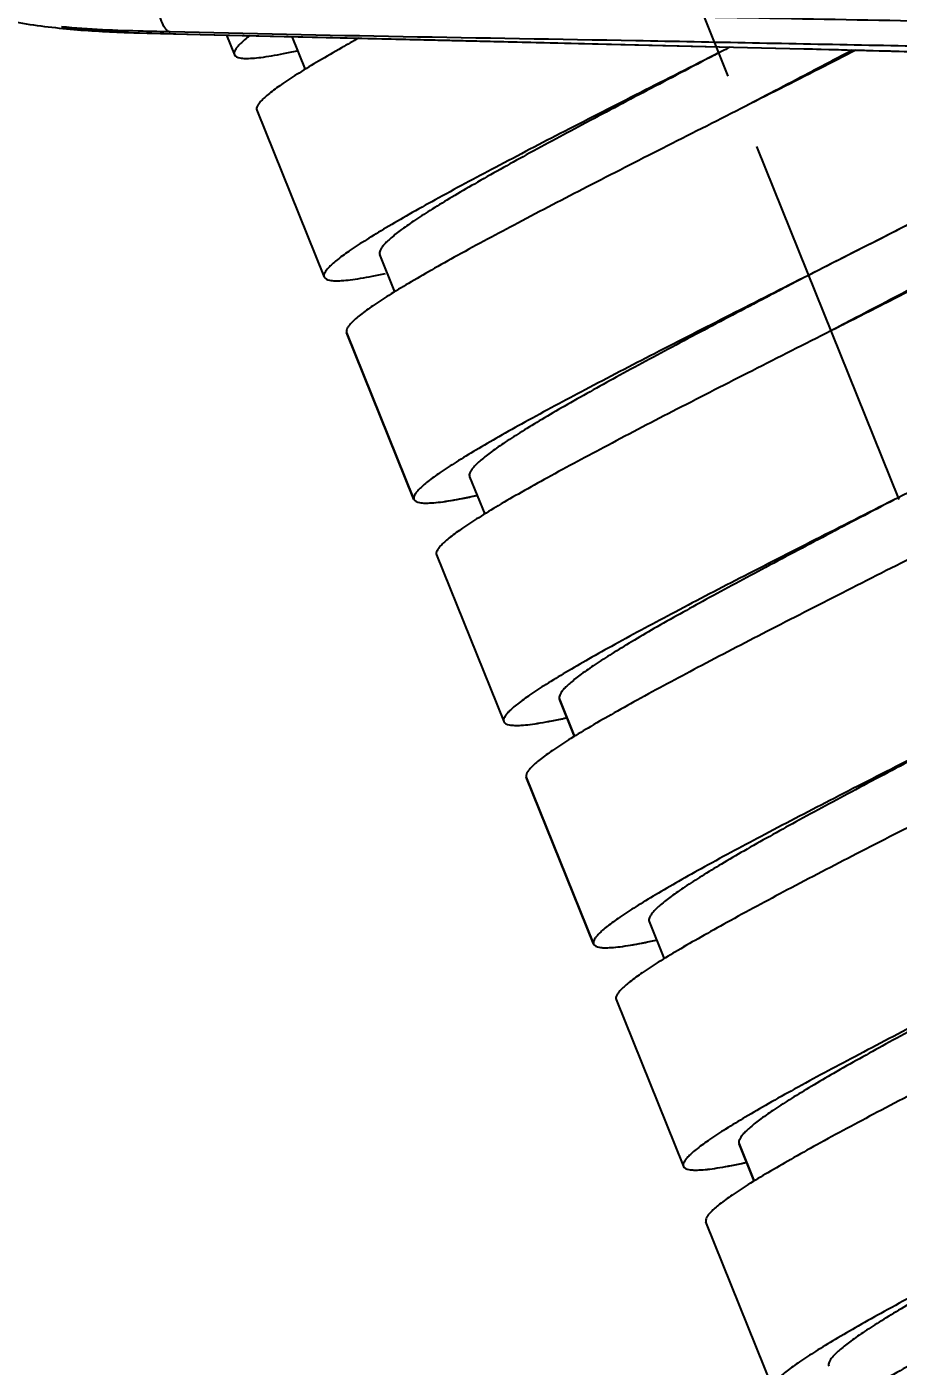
# Model space of a CAD drawing. Header units: millimetres. Extents: x 4590 to 5010, y -46 to 251.
# Drawn here: x 4857.98 to 4872.52, y 67.1 to 89.44 of the extents above; entities that cross this region are included whole.
import ezdxf

# ---------------------------------------------------------------- set-up
doc = ezdxf.new("R2010")
doc.units = ezdxf.units.MM
doc.header["$LTSCALE"] = 0.1
doc.linetypes.add('CENTERX2', pattern=[101.6, 63.5, -12.7, 12.7, -12.7])
doc.layers.add('CENTER', color=1, linetype='CENTERX2')
doc.layers.add('DIM', color=3, linetype='Continuous')
doc.styles.get("Standard").update_dxf_attribs({"font": 'arial.ttf'})
doc.dimstyles.new('ISO-25', dxfattribs={"dimtxt": 2.5, "dimasz": 2.5, "dimexe": 1.25, "dimexo": 0.625, "dimtad": 1, "dimtxsty": 'Standard', "dimcen": 2.5, "dimadec": 0, "dimazin": 0, "dimtfac": 1, "dimtmove": 0, "dimatfit": 3, "dimfxl": 1, "dimarcsym": 0})

# ---------------------------------------------------------------- blocks, each defined once
blk = doc.blocks.new('*D118')
at = {"layer": 'Defpoints', "color": 0, "transparency": 16777216}
for p in [(4835.901, 172.227), (4876.778, 148.941), (4891.488, 128.002), (4891.488, 88.383), (4889.839, 38.726)]:
    blk.add_point(p, dxfattribs=at)
at = {"layer": 'DIM', "color": 0, "lineweight": -2, "transparency": 16777216}
blk.add_line((4891.488, 128.627), (4891.488, 151.133), dxfattribs=at)
blk.add_arc((4891.488, 34.645), 115.238, 91.24301, 110.75699, dxfattribs=at)
at = {"layer": 'DIM', "color": 0, "transparency": 16777216}
for points in [[(4888.983, 150.273), (4888.992, 149.439), (4891.488, 149.883)], [(4850.798, 142.015), (4850.495, 142.791), (4848.319, 141.492)]]:
    blk.add_solid(points, dxfattribs=at)
at = {"layer": 'DIM', "color": 0, "transparency": 16777216, "insert": (4869.14, 149.612), "char_height": 2.5, "attachment_point": 5, "rotation": 11}
blk.add_mtext('22°', dxfattribs=at)

msp = doc.modelspace()

# ---------------------------------------------------------------- linework, layer by layer
at = {"color": 7, "linetype": 'Continuous'}
for p, q in [((4859.665, 89.348), (4860.873, 89.317)), ((4860.873, 89.317), (4860.873, 89.316)), ((4860.873, 89.317), (4865.041, 89.22)), ((4860.873, 89.316), (4865.541, 89.207)), ((4861.314, 89.306), (4861.446, 88.979)), ((4862.403, 89.281), (4862.625, 88.731)), ((4865.041, 89.22), (4869.538, 89.109)), ((4865.541, 89.207), (4870.949, 89.074)), ((4869.538, 89.109), (4870.949, 89.074)), ((4870.949, 89.074), (4873.231, 89.013)), ((4870.949, 89.074), (4870.949, 89.074)), ((4861.821, 88.052), (4862.945, 85.27)), ((4864.123, 85.023), (4863.872, 85.645)), ((4863.319, 84.343), (4864.443, 81.561)), ((4863.319, 84.343), (4864.443, 81.561)), ((4864.443, 81.561), (4863.319, 84.343)), ((4865.37, 81.936), (4865.622, 81.314)), ((4865.37, 81.936), (4865.622, 81.314)), ((4865.37, 81.936), (4865.622, 81.313)), ((4864.818, 80.634), (4865.942, 77.853)), ((4864.818, 80.634), (4865.942, 77.853)), ((4864.818, 80.634), (4865.942, 77.853)), ((4867.12, 77.606), (4866.869, 78.227)), ((4867.12, 77.606), (4866.869, 78.227)), ((4866.869, 78.227), (4867.119, 77.607)), ((4866.316, 76.925), (4867.44, 74.144)), ((4867.44, 74.144), (4866.316, 76.925)), ((4867.44, 74.144), (4866.316, 76.925)), ((4868.367, 74.518), (4868.618, 73.897)), ((4868.367, 74.518), (4868.619, 73.895)), ((4868.367, 74.518), (4868.619, 73.895)), ((4867.815, 73.217), (4868.938, 70.435)), ((4867.815, 73.217), (4868.938, 70.435)), ((4870.117, 70.188), (4869.866, 70.81)), ((4869.866, 70.81), (4870.116, 70.19)), ((4870.437, 66.726), (4869.313, 69.508))]:
    msp.add_line(p, q, dxfattribs=at)
msp.add_lwpolyline([(4858.562, 89.42), (4859.77, 89.345), (4860.873, 89.316)], dxfattribs=at)
msp.add_arc((4851.088, -705.868), 795.189, 88.236361, 88.568826, dxfattribs=at)
for points, knots in [([(4853.904, 111.845), (4853.337, 111.521), (4852.257, 110.775), (4850.843, 109.409), (4849.667, 107.835), (4848.76, 106.092), (4848.151, 104.226), (4847.848, 102.287), (4847.858, 100.322), (4848.19, 98.383), (4848.831, 96.524), (4849.759, 94.792), (4850.952, 93.234), (4852.39, 91.895), (4854.027, 90.805), (4855.521, 90.126), (4856.769, 89.733), (4857.73, 89.519), (4858.698, 89.394), (4859.346, 89.36), (4859.665, 89.348)], [0, 0, 0, 0, 0.062568, 0.125104, 0.187661, 0.250135, 0.312538, 0.374977, 0.437477, 0.500052, 0.562667, 0.625141, 0.687504, 0.749962, 0.812577, 0.875215, 0.906508, 0.937891, 0.969386, 1, 1, 1, 1]), ([(4860.157, 89.783), (4860.17, 89.724), (4860.196, 89.619), (4860.24, 89.499), (4860.282, 89.428), (4860.317, 89.383), (4860.353, 89.36), (4860.376, 89.358)], [0, 0, 0, 0, 0.366196, 0.653181, 0.766098, 0.859599, 1, 1, 1, 1]), ([(4891.488, 89.21), (4887.605, 89.276), (4881.781, 89.378), (4874.988, 89.498), (4871.106, 89.57), (4869.166, 89.608), (4868.195, 89.626)], [0, 0, 0, 0, 0.500081, 0.750044, 0.875032, 1, 1, 1, 1]), ([(4860.377, 89.358), (4860.226, 89.362), (4859.849, 89.371), (4859.244, 89.388), (4858.79, 89.421), (4858.563, 89.444)], [0, 0, 0, 0, 0.248608, 0.623411, 1, 1, 1, 1]), ([(4891.487, 88.76), (4888.892, 88.81), (4885, 88.885), (4879.811, 88.984), (4875.921, 89.059), (4872.032, 89.134), (4866.851, 89.238), (4862.965, 89.295), (4860.376, 89.358)], [0, 0, 0, 0, 0.250247, 0.375316, 0.500354, 0.625371, 0.750314, 1, 1, 1, 1]), ([(4861.706, 89.297), (4861.696, 89.289), (4861.658, 89.26), (4861.6, 89.212), (4861.536, 89.153), (4861.489, 89.101), (4861.457, 89.055), (4861.441, 89.015), (4861.442, 88.989), (4861.446, 88.979)], [0.9439789, 0.9439789, 0.9439789, 0.9439789, 0.94899005, 0.96251942, 0.9738758, 0.9830992, 0.99029907, 0.99572944, 1, 1, 1, 1]), ([(4863.52, 89.255), (4863.425, 89.202), (4863.201, 89.076), (4862.869, 88.884), (4862.542, 88.686), (4862.273, 88.511), (4862.089, 88.379), (4861.974, 88.285), (4861.911, 88.226), (4861.863, 88.174), (4861.832, 88.128), (4861.815, 88.088), (4861.817, 88.062), (4861.821, 88.052)], [0.7219988, 0.7219988, 0.7219988, 0.7219988, 0.7648004, 0.8229443, 0.8732981, 0.9154182, 0.9489933, 0.9625192, 0.9738745, 0.9831012, 0.9903016, 0.9957293, 1, 1, 1, 1]), ([(4861.446, 88.979), (4861.459, 88.946), (4861.534, 88.922), (4861.633, 88.915), (4861.753, 88.919), (4861.899, 88.934), (4862.073, 88.96), (4862.274, 88.997), (4862.417, 89.027), (4862.493, 89.044)], [0, 0, 0, 0, 0.097393, 0.180713, 0.29062, 0.42769, 0.59193, 0.782904, 1, 1, 1, 1]), ([(4869.524, 89.007), (4869.087, 88.786), (4868.23, 88.352), (4866.988, 87.718), (4865.847, 87.125), (4864.982, 86.662), (4864.375, 86.324), (4863.992, 86.103), (4863.665, 85.904), (4863.397, 85.73), (4863.213, 85.598), (4863.098, 85.503), (4863.035, 85.445), (4862.987, 85.392), (4862.955, 85.346), (4862.939, 85.306), (4862.941, 85.28), (4862.945, 85.27)], [0, 0, 0, 0, 0.192801, 0.378248, 0.549275, 0.699389, 0.7648, 0.822944, 0.873298, 0.915418, 0.948993, 0.962519, 0.973874, 0.983101, 0.990302, 0.995729, 1, 1, 1, 1]), ([(4869.524, 89.007), (4869.148, 88.81), (4868.409, 88.424), (4867.339, 87.859), (4866.355, 87.331), (4865.611, 86.916), (4865.089, 86.612), (4864.761, 86.413), (4864.48, 86.233), (4864.251, 86.075), (4864.094, 85.953), (4863.997, 85.866), (4863.943, 85.811), (4863.903, 85.762), (4863.877, 85.718), (4863.865, 85.679), (4863.868, 85.655), (4863.872, 85.645)], [0, 0, 0, 0, 0.192181, 0.377049, 0.547582, 0.69733, 0.76262, 0.820702, 0.87105, 0.913252, 0.947002, 0.960675, 0.972225, 0.981706, 0.98925, 0.995145, 1, 1, 1, 1]), ([(4871.754, 89.053), (4871.512, 88.925), (4870.894, 88.6), (4870.275, 88.276), (4869.899, 88.08)], [0.6840388, 0.6840388, 0.6840388, 0.6840388, 0.8078194, 1, 1, 1, 1]), ([(4871.813, 89.052), (4871.612, 88.949), (4870.974, 88.624), (4870.335, 88.301), (4869.899, 88.08)], [0.7181101, 0.7181101, 0.7181101, 0.7181101, 0.8071992, 1, 1, 1, 1]), ([(4877.531, 88.882), (4877.526, 88.876), (4877.501, 88.85), (4877.448, 88.801), (4877.334, 88.707), (4877.149, 88.575), (4876.881, 88.401), (4876.554, 88.202), (4876.172, 87.981), (4875.565, 87.643), (4874.7, 87.18), (4873.558, 86.587), (4872.316, 85.953), (4871.459, 85.519), (4871.022, 85.298)], [0.0229849, 0.0229849, 0.0229849, 0.0229849, 0.0261242, 0.0374806, 0.0510099, 0.0845801, 0.1267049, 0.1770542, 0.2352018, 0.3006105, 0.4507254, 0.6217528, 0.8071992, 1, 1, 1, 1]), ([(4869.899, 88.08), (4869.462, 87.858), (4868.605, 87.425), (4867.363, 86.791), (4866.222, 86.198), (4865.356, 85.735), (4864.749, 85.396), (4864.367, 85.175), (4864.04, 84.977), (4863.772, 84.803), (4863.587, 84.67), (4863.473, 84.576), (4863.409, 84.517), (4863.362, 84.465), (4863.33, 84.419), (4863.314, 84.379), (4863.315, 84.353), (4863.319, 84.343)], [0, 0, 0, 0, 0.192801, 0.378247, 0.549275, 0.699389, 0.7648, 0.822946, 0.873297, 0.915421, 0.948991, 0.962519, 0.973878, 0.983103, 0.990302, 0.995732, 1, 1, 1, 1]), ([(4877.976, 88.108), (4877.98, 88.098), (4877.982, 88.072), (4877.966, 88.031), (4877.934, 87.985), (4877.886, 87.933), (4877.823, 87.874), (4877.708, 87.78), (4877.524, 87.648), (4877.256, 87.473), (4876.929, 87.275), (4876.546, 87.054), (4875.939, 86.716), (4875.074, 86.252), (4873.933, 85.66), (4872.691, 85.026), (4871.834, 84.592), (4871.397, 84.371)], [0, 0, 0, 0, 0.004271, 0.0097, 0.016898, 0.026125, 0.037482, 0.051008, 0.084581, 0.126702, 0.177056, 0.235199, 0.300612, 0.450726, 0.621753, 0.807199, 1, 1, 1, 1]), ([(4877.049, 87.733), (4877.053, 87.723), (4877.056, 87.698), (4877.044, 87.659), (4877.018, 87.615), (4876.978, 87.566), (4876.924, 87.511), (4876.827, 87.424), (4876.67, 87.303), (4876.441, 87.144), (4876.16, 86.965), (4875.832, 86.765), (4875.31, 86.461), (4874.566, 86.047), (4873.582, 85.518), (4872.512, 84.954), (4871.773, 84.568), (4871.397, 84.371)], [0, 0, 0, 0, 0.004858, 0.010752, 0.018297, 0.027779, 0.039325, 0.052996, 0.086752, 0.128949, 0.179301, 0.237379, 0.302672, 0.45242, 0.622952, 0.807819, 1, 1, 1, 1]), ([(4873.65, 86.636), (4873.519, 86.568), (4872.645, 86.119), (4871.768, 85.675), (4871.022, 85.298)], [0.376401, 0.376401, 0.376401, 0.376401, 0.470001, 1, 1, 1, 1]), ([(4873.65, 86.636), (4873.519, 86.568), (4872.645, 86.119), (4871.768, 85.675), (4871.022, 85.298)], [0.376401, 0.376401, 0.376401, 0.376401, 0.470001, 1, 1, 1, 1]), ([(4875.453, 86.546), (4875.114, 86.351), (4874.29, 85.896), (4872.936, 85.175), (4871.923, 84.646), (4871.397, 84.371)], [0.2133579, 0.2133579, 0.2133579, 0.2133579, 0.4140513, 0.6956096, 1, 1, 1, 1]), ([(4875.453, 86.546), (4875.114, 86.351), (4874.29, 85.896), (4872.936, 85.175), (4871.923, 84.646), (4871.397, 84.371)], [0.2133579, 0.2133579, 0.2133579, 0.2133579, 0.4140513, 0.6956096, 1, 1, 1, 1]), ([(4875.597, 86.533), (4875.186, 86.313), (4874.296, 85.846), (4872.894, 85.129), (4871.905, 84.628), (4871.397, 84.371)], [0.2093706, 0.2093706, 0.2093706, 0.2093706, 0.4432163, 0.7142149, 1, 1, 1, 1]), ([(4875.597, 86.533), (4875.186, 86.313), (4874.296, 85.846), (4872.894, 85.129), (4871.905, 84.628), (4871.397, 84.371)], [0.2093706, 0.2093706, 0.2093706, 0.2093706, 0.4432163, 0.7142149, 1, 1, 1, 1]), ([(4862.945, 85.27), (4862.958, 85.238), (4863.031, 85.213), (4863.128, 85.206), (4863.246, 85.21), (4863.388, 85.224), (4863.559, 85.25), (4863.756, 85.285), (4863.896, 85.315), (4863.97, 85.331)], [0, 0, 0, 0, 0.097893, 0.181255, 0.291106, 0.428114, 0.592204, 0.783019, 1, 1, 1, 1]), ([(4871.022, 85.298), (4870.586, 85.077), (4869.729, 84.643), (4868.487, 84.009), (4867.345, 83.416), (4866.48, 82.953), (4865.873, 82.615), (4865.491, 82.394), (4865.164, 82.195), (4864.896, 82.021), (4864.711, 81.889), (4864.597, 81.795), (4864.533, 81.736), (4864.485, 81.684), (4864.454, 81.638), (4864.438, 81.597), (4864.439, 81.571), (4864.443, 81.561)], [0, 0, 0, 0, 0.192801, 0.378247, 0.549275, 0.699389, 0.764798, 0.822946, 0.873295, 0.91542, 0.94899, 0.962519, 0.973876, 0.983099, 0.990299, 0.995729, 1, 1, 1, 1]), ([(4871.022, 85.298), (4870.586, 85.077), (4869.729, 84.643), (4868.487, 84.009), (4867.345, 83.416), (4866.48, 82.953), (4865.873, 82.615), (4865.491, 82.394), (4865.164, 82.195), (4864.896, 82.021), (4864.711, 81.889), (4864.597, 81.795), (4864.533, 81.736), (4864.485, 81.684), (4864.454, 81.638), (4864.438, 81.597), (4864.439, 81.571), (4864.443, 81.561)], [0, 0, 0, 0, 0.192801, 0.378247, 0.549275, 0.699389, 0.764798, 0.822946, 0.873295, 0.91542, 0.94899, 0.962519, 0.973876, 0.983099, 0.990299, 0.995729, 1, 1, 1, 1]), ([(4871.022, 85.298), (4870.586, 85.077), (4869.729, 84.643), (4868.487, 84.009), (4867.345, 83.416), (4866.48, 82.953), (4865.873, 82.615), (4865.491, 82.394), (4865.164, 82.195), (4864.896, 82.021), (4864.711, 81.889), (4864.597, 81.795), (4864.533, 81.736), (4864.485, 81.684), (4864.454, 81.638), (4864.438, 81.597), (4864.439, 81.571), (4864.443, 81.561)], [0, 0, 0, 0, 0.192801, 0.378247, 0.549275, 0.699389, 0.7648, 0.822946, 0.873297, 0.915421, 0.948991, 0.962519, 0.973878, 0.983103, 0.990302, 0.995732, 1, 1, 1, 1]), ([(4871.022, 85.298), (4870.646, 85.101), (4869.907, 84.715), (4868.837, 84.151), (4867.854, 83.622), (4867.109, 83.207), (4866.588, 82.903), (4866.259, 82.704), (4865.979, 82.525), (4865.749, 82.366), (4865.592, 82.245), (4865.495, 82.158), (4865.442, 82.103), (4865.402, 82.054), (4865.376, 82.01), (4865.364, 81.971), (4865.366, 81.946), (4865.37, 81.936)], [0, 0, 0, 0, 0.192181, 0.377048, 0.547581, 0.697329, 0.76262, 0.820701, 0.871049, 0.91325, 0.947002, 0.960673, 0.972224, 0.981704, 0.989246, 0.995141, 1, 1, 1, 1]), ([(4871.022, 85.298), (4870.646, 85.101), (4869.907, 84.715), (4868.837, 84.151), (4867.854, 83.622), (4867.109, 83.207), (4866.588, 82.903), (4866.259, 82.704), (4865.979, 82.525), (4865.749, 82.366), (4865.592, 82.245), (4865.495, 82.158), (4865.442, 82.103), (4865.402, 82.054), (4865.376, 82.01), (4865.364, 81.971), (4865.366, 81.946), (4865.37, 81.936)], [0, 0, 0, 0, 0.192181, 0.377048, 0.547581, 0.697329, 0.76262, 0.820701, 0.871049, 0.91325, 0.947002, 0.960673, 0.972224, 0.981704, 0.989246, 0.995141, 1, 1, 1, 1]), ([(4871.022, 85.298), (4870.646, 85.101), (4869.907, 84.715), (4868.837, 84.151), (4867.854, 83.622), (4867.109, 83.207), (4866.588, 82.903), (4866.259, 82.704), (4865.979, 82.525), (4865.749, 82.366), (4865.592, 82.245), (4865.495, 82.158), (4865.442, 82.103), (4865.402, 82.054), (4865.376, 82.01), (4865.364, 81.971), (4865.366, 81.946), (4865.37, 81.936)], [0, 0, 0, 0, 0.192181, 0.377049, 0.547581, 0.69733, 0.762619, 0.820701, 0.871048, 0.91325, 0.947001, 0.960674, 0.972224, 0.981702, 0.989245, 0.995141, 1, 1, 1, 1]), ([(4879.1, 85.326), (4879.104, 85.316), (4879.106, 85.29), (4879.089, 85.25), (4879.058, 85.204), (4879.01, 85.151), (4878.947, 85.093), (4878.832, 84.998), (4878.648, 84.866), (4878.379, 84.692), (4878.052, 84.493), (4877.67, 84.272), (4877.063, 83.934), (4876.198, 83.471), (4875.057, 82.878), (4873.814, 82.244), (4872.958, 81.81), (4872.521, 81.589)], [0, 0, 0, 0, 0.004271, 0.009698, 0.016899, 0.026126, 0.037481, 0.051007, 0.084582, 0.126702, 0.177056, 0.2352, 0.300611, 0.450725, 0.621752, 0.807199, 1, 1, 1, 1]), ([(4879.1, 85.326), (4879.104, 85.316), (4879.106, 85.29), (4879.089, 85.25), (4879.058, 85.204), (4879.01, 85.151), (4878.947, 85.093), (4878.832, 84.998), (4878.648, 84.866), (4878.379, 84.692), (4878.052, 84.493), (4877.67, 84.272), (4877.063, 83.934), (4876.198, 83.471), (4875.057, 82.878), (4873.814, 82.244), (4872.958, 81.81), (4872.521, 81.589)], [0, 0, 0, 0, 0.004271, 0.009698, 0.016899, 0.026126, 0.037481, 0.051007, 0.084582, 0.126702, 0.177056, 0.2352, 0.300611, 0.450725, 0.621752, 0.807199, 1, 1, 1, 1]), ([(4879.1, 85.326), (4879.104, 85.316), (4879.106, 85.29), (4879.089, 85.25), (4879.058, 85.204), (4879.01, 85.151), (4878.947, 85.093), (4878.832, 84.998), (4878.648, 84.866), (4878.379, 84.692), (4878.052, 84.493), (4877.67, 84.272), (4877.063, 83.934), (4876.198, 83.471), (4875.057, 82.878), (4873.814, 82.244), (4872.958, 81.81), (4872.521, 81.589)], [0, 0, 0, 0, 0.004271, 0.0097, 0.016898, 0.026125, 0.037482, 0.051008, 0.084581, 0.126702, 0.177056, 0.235199, 0.300612, 0.450726, 0.621753, 0.807199, 1, 1, 1, 1]), ([(4871.397, 84.371), (4870.96, 84.15), (4870.104, 83.716), (4868.861, 83.082), (4867.72, 82.489), (4866.855, 82.026), (4866.248, 81.688), (4865.866, 81.467), (4865.539, 81.268), (4865.27, 81.094), (4865.086, 80.962), (4864.971, 80.868), (4864.908, 80.809), (4864.86, 80.756), (4864.828, 80.71), (4864.812, 80.67), (4864.814, 80.644), (4864.818, 80.634)], [0, 0, 0, 0, 0.192801, 0.378248, 0.549275, 0.699389, 0.7648, 0.822944, 0.873298, 0.915418, 0.948993, 0.962519, 0.973874, 0.983101, 0.990302, 0.995729, 1, 1, 1, 1]), ([(4871.397, 84.371), (4870.96, 84.15), (4870.104, 83.716), (4868.861, 83.082), (4867.72, 82.489), (4866.855, 82.026), (4866.248, 81.688), (4865.866, 81.467), (4865.539, 81.268), (4865.27, 81.094), (4865.086, 80.962), (4864.971, 80.868), (4864.908, 80.809), (4864.86, 80.756), (4864.828, 80.71), (4864.812, 80.67), (4864.814, 80.644), (4864.818, 80.634)], [0, 0, 0, 0, 0.192801, 0.378248, 0.549275, 0.699389, 0.7648, 0.822944, 0.873298, 0.915418, 0.948993, 0.962519, 0.973874, 0.983101, 0.990302, 0.995729, 1, 1, 1, 1]), ([(4871.397, 84.371), (4870.96, 84.15), (4870.104, 83.716), (4868.861, 83.082), (4867.72, 82.489), (4866.855, 82.026), (4866.248, 81.688), (4865.866, 81.467), (4865.539, 81.268), (4865.27, 81.094), (4865.086, 80.962), (4864.971, 80.868), (4864.908, 80.809), (4864.86, 80.756), (4864.828, 80.71), (4864.812, 80.67), (4864.814, 80.644), (4864.818, 80.634)], [0, 0, 0, 0, 0.192801, 0.378248, 0.549275, 0.69939, 0.764799, 0.822945, 0.873296, 0.915419, 0.948992, 0.96252, 0.973875, 0.983099, 0.990301, 0.99573, 1, 1, 1, 1]), ([(4864.443, 81.561), (4864.456, 81.529), (4864.531, 81.504), (4864.63, 81.498), (4864.75, 81.501), (4864.896, 81.517), (4865.07, 81.543), (4865.271, 81.58), (4865.414, 81.61), (4865.49, 81.626)], [0, 0, 0, 0, 0.097393, 0.180713, 0.29062, 0.42769, 0.59193, 0.782904, 1, 1, 1, 1]), ([(4864.443, 81.561), (4864.456, 81.529), (4864.531, 81.504), (4864.63, 81.498), (4864.75, 81.501), (4864.896, 81.517), (4865.07, 81.543), (4865.271, 81.58), (4865.414, 81.61), (4865.49, 81.626)], [0, 0, 0, 0, 0.097393, 0.180713, 0.29062, 0.42769, 0.59193, 0.782904, 1, 1, 1, 1]), ([(4864.443, 81.561), (4864.456, 81.529), (4864.53, 81.504), (4864.629, 81.498), (4864.747, 81.501), (4864.892, 81.516), (4865.064, 81.542), (4865.264, 81.579), (4865.405, 81.608), (4865.48, 81.624)], [0, 0, 0, 0, 0.097613, 0.180942, 0.290847, 0.427882, 0.592042, 0.782966, 1, 1, 1, 1]), ([(4872.521, 81.589), (4872.084, 81.368), (4871.227, 80.934), (4869.985, 80.301), (4868.844, 79.708), (4867.978, 79.245), (4867.372, 78.906), (4866.989, 78.685), (4866.662, 78.487), (4866.394, 78.312), (4866.21, 78.18), (4866.095, 78.086), (4866.031, 78.027), (4865.984, 77.975), (4865.952, 77.929), (4865.936, 77.889), (4865.938, 77.863), (4865.942, 77.853)], [0, 0, 0, 0, 0.192801, 0.378248, 0.549275, 0.699389, 0.7648, 0.822944, 0.873298, 0.915418, 0.948993, 0.962519, 0.973874, 0.983101, 0.990302, 0.995729, 1, 1, 1, 1]), ([(4872.521, 81.589), (4872.084, 81.368), (4871.227, 80.934), (4869.985, 80.301), (4868.844, 79.708), (4867.978, 79.245), (4867.372, 78.906), (4866.989, 78.685), (4866.662, 78.487), (4866.394, 78.312), (4866.21, 78.18), (4866.095, 78.086), (4866.031, 78.027), (4865.984, 77.975), (4865.952, 77.929), (4865.936, 77.889), (4865.938, 77.863), (4865.942, 77.853)], [0, 0, 0, 0, 0.192801, 0.378248, 0.549275, 0.699389, 0.7648, 0.822944, 0.873298, 0.915418, 0.948993, 0.962519, 0.973874, 0.983101, 0.990302, 0.995729, 1, 1, 1, 1]), ([(4872.521, 81.589), (4872.084, 81.368), (4871.227, 80.934), (4869.985, 80.301), (4868.844, 79.708), (4867.978, 79.245), (4867.372, 78.906), (4866.989, 78.685), (4866.662, 78.487), (4866.394, 78.312), (4866.21, 78.18), (4866.095, 78.086), (4866.031, 78.027), (4865.984, 77.975), (4865.952, 77.929), (4865.936, 77.889), (4865.938, 77.863), (4865.942, 77.853)], [0, 0, 0, 0, 0.192801, 0.378248, 0.549275, 0.69939, 0.764799, 0.822945, 0.873296, 0.915419, 0.948992, 0.96252, 0.973875, 0.983099, 0.990301, 0.99573, 1, 1, 1, 1]), ([(4872.521, 81.589), (4872.144, 81.393), (4871.406, 81.007), (4870.335, 80.442), (4869.352, 79.913), (4868.607, 79.499), (4868.086, 79.195), (4867.758, 78.996), (4867.477, 78.816), (4867.248, 78.657), (4867.091, 78.536), (4866.994, 78.449), (4866.94, 78.394), (4866.9, 78.345), (4866.874, 78.301), (4866.862, 78.262), (4866.865, 78.237), (4866.869, 78.227)], [0, 0, 0, 0, 0.192181, 0.377049, 0.547582, 0.69733, 0.76262, 0.820702, 0.87105, 0.913252, 0.947002, 0.960675, 0.972225, 0.981706, 0.98925, 0.995145, 1, 1, 1, 1]), ([(4872.521, 81.589), (4872.144, 81.393), (4871.406, 81.007), (4870.335, 80.442), (4869.352, 79.913), (4868.607, 79.499), (4868.086, 79.195), (4867.758, 78.996), (4867.477, 78.816), (4867.248, 78.657), (4867.091, 78.536), (4866.994, 78.449), (4866.94, 78.394), (4866.9, 78.345), (4866.874, 78.301), (4866.862, 78.262), (4866.865, 78.237), (4866.869, 78.227)], [0, 0, 0, 0, 0.192181, 0.377049, 0.547582, 0.69733, 0.76262, 0.820702, 0.87105, 0.913252, 0.947002, 0.960675, 0.972225, 0.981706, 0.98925, 0.995145, 1, 1, 1, 1]), ([(4872.521, 81.589), (4872.144, 81.393), (4871.406, 81.007), (4870.335, 80.442), (4869.352, 79.913), (4868.607, 79.499), (4868.086, 79.195), (4867.758, 78.996), (4867.477, 78.816), (4867.248, 78.657), (4867.091, 78.536), (4866.994, 78.449), (4866.94, 78.394), (4866.9, 78.345), (4866.874, 78.301), (4866.862, 78.262), (4866.865, 78.237), (4866.869, 78.227)], [0, 0, 0, 0, 0.192181, 0.377049, 0.547581, 0.69733, 0.762619, 0.820701, 0.871048, 0.91325, 0.947001, 0.960675, 0.972223, 0.981702, 0.989245, 0.995141, 1, 1, 1, 1]), ([(4872.895, 80.662), (4872.459, 80.441), (4871.602, 80.007), (4870.36, 79.373), (4869.218, 78.781), (4868.353, 78.317), (4867.746, 77.979), (4867.364, 77.758), (4867.037, 77.56), (4866.769, 77.385), (4866.584, 77.253), (4866.47, 77.159), (4866.406, 77.1), (4866.358, 77.048), (4866.327, 77.002), (4866.311, 76.961), (4866.312, 76.935), (4866.316, 76.925)], [0, 0, 0, 0, 0.192801, 0.378247, 0.549275, 0.699389, 0.7648, 0.822946, 0.873297, 0.915421, 0.948991, 0.962519, 0.973878, 0.983103, 0.990302, 0.995732, 1, 1, 1, 1]), ([(4872.895, 80.662), (4872.459, 80.441), (4871.602, 80.007), (4870.36, 79.373), (4869.218, 78.781), (4868.353, 78.317), (4867.746, 77.979), (4867.364, 77.758), (4867.037, 77.56), (4866.769, 77.385), (4866.584, 77.253), (4866.47, 77.159), (4866.406, 77.1), (4866.358, 77.048), (4866.327, 77.002), (4866.311, 76.961), (4866.312, 76.935), (4866.316, 76.925)], [0, 0, 0, 0, 0.192801, 0.378247, 0.549275, 0.699389, 0.7648, 0.822946, 0.873297, 0.915421, 0.948991, 0.962519, 0.973878, 0.983103, 0.990302, 0.995732, 1, 1, 1, 1]), ([(4872.895, 80.662), (4872.459, 80.441), (4871.602, 80.007), (4870.36, 79.373), (4869.218, 78.781), (4868.353, 78.317), (4867.746, 77.979), (4867.364, 77.758), (4867.037, 77.56), (4866.769, 77.385), (4866.584, 77.253), (4866.47, 77.159), (4866.406, 77.1), (4866.358, 77.048), (4866.327, 77.002), (4866.311, 76.961), (4866.312, 76.935), (4866.316, 76.925)], [0, 0, 0, 0, 0.192801, 0.378247, 0.549274, 0.699388, 0.764801, 0.822944, 0.873298, 0.915419, 0.948992, 0.962518, 0.973875, 0.983102, 0.9903, 0.995729, 1, 1, 1, 1]), ([(4865.942, 77.853), (4865.955, 77.821), (4866.028, 77.796), (4866.126, 77.789), (4866.245, 77.792), (4866.388, 77.807), (4866.56, 77.833), (4866.759, 77.869), (4866.899, 77.898), (4866.974, 77.915)], [0, 0, 0, 0, 0.097715, 0.181074, 0.290941, 0.427964, 0.592116, 0.782979, 1, 1, 1, 1]), ([(4865.942, 77.853), (4865.954, 77.821), (4866.028, 77.796), (4866.125, 77.789), (4866.242, 77.792), (4866.385, 77.807), (4866.556, 77.832), (4866.753, 77.868), (4866.893, 77.897), (4866.967, 77.913)], [0, 0, 0, 0, 0.097893, 0.181255, 0.291106, 0.428114, 0.592204, 0.783019, 1, 1, 1, 1]), ([(4865.942, 77.853), (4865.954, 77.821), (4866.028, 77.796), (4866.125, 77.789), (4866.242, 77.792), (4866.385, 77.807), (4866.556, 77.832), (4866.753, 77.868), (4866.893, 77.897), (4866.967, 77.913)], [0, 0, 0, 0, 0.097893, 0.181255, 0.291106, 0.428114, 0.592204, 0.783019, 1, 1, 1, 1]), ([(4874.019, 77.881), (4873.583, 77.659), (4872.726, 77.226), (4871.484, 76.592), (4870.342, 75.999), (4869.477, 75.536), (4868.87, 75.197), (4868.488, 74.976), (4868.161, 74.778), (4867.892, 74.604), (4867.708, 74.471), (4867.593, 74.377), (4867.53, 74.318), (4867.482, 74.266), (4867.451, 74.22), (4867.434, 74.18), (4867.436, 74.154), (4867.44, 74.144)], [0, 0, 0, 0, 0.192801, 0.378247, 0.549275, 0.699389, 0.764798, 0.822946, 0.873295, 0.91542, 0.94899, 0.962519, 0.973876, 0.983099, 0.990299, 0.995729, 1, 1, 1, 1]), ([(4874.019, 77.881), (4873.583, 77.659), (4872.726, 77.226), (4871.484, 76.592), (4870.342, 75.999), (4869.477, 75.536), (4868.87, 75.197), (4868.488, 74.976), (4868.161, 74.778), (4867.892, 74.604), (4867.708, 74.471), (4867.593, 74.377), (4867.53, 74.318), (4867.482, 74.266), (4867.451, 74.22), (4867.434, 74.18), (4867.436, 74.154), (4867.44, 74.144)], [0, 0, 0, 0, 0.192801, 0.378247, 0.549275, 0.699389, 0.7648, 0.822946, 0.873297, 0.915421, 0.948991, 0.962519, 0.973878, 0.983103, 0.990302, 0.995732, 1, 1, 1, 1]), ([(4874.019, 77.881), (4873.643, 77.684), (4872.904, 77.298), (4871.834, 76.733), (4870.851, 76.204), (4870.106, 75.79), (4869.584, 75.486), (4869.256, 75.287), (4868.976, 75.107), (4868.746, 74.948), (4868.589, 74.827), (4868.492, 74.74), (4868.438, 74.685), (4868.399, 74.636), (4868.373, 74.592), (4868.36, 74.553), (4868.363, 74.528), (4868.367, 74.518)], [0, 0, 0, 0, 0.192181, 0.377048, 0.547581, 0.697329, 0.76262, 0.820701, 0.871049, 0.91325, 0.947002, 0.960673, 0.972224, 0.981704, 0.989246, 0.995141, 1, 1, 1, 1]), ([(4874.019, 77.881), (4873.643, 77.684), (4872.904, 77.298), (4871.834, 76.733), (4870.851, 76.204), (4870.106, 75.79), (4869.584, 75.486), (4869.256, 75.287), (4868.976, 75.107), (4868.746, 74.948), (4868.589, 74.827), (4868.492, 74.74), (4868.438, 74.685), (4868.399, 74.636), (4868.373, 74.592), (4868.36, 74.553), (4868.363, 74.528), (4868.367, 74.518)], [0, 0, 0, 0, 0.192181, 0.377049, 0.547581, 0.69733, 0.762619, 0.820701, 0.871048, 0.91325, 0.947001, 0.960674, 0.972224, 0.981702, 0.989245, 0.995141, 1, 1, 1, 1]), ([(4874.394, 76.953), (4873.957, 76.732), (4873.1, 76.299), (4871.858, 75.665), (4870.717, 75.072), (4869.851, 74.609), (4869.245, 74.27), (4868.862, 74.049), (4868.535, 73.851), (4868.267, 73.676), (4868.083, 73.544), (4867.968, 73.45), (4867.904, 73.391), (4867.857, 73.339), (4867.825, 73.293), (4867.809, 73.253), (4867.811, 73.227), (4867.815, 73.217)], [0, 0, 0, 0, 0.192801, 0.378248, 0.549275, 0.699389, 0.7648, 0.822944, 0.873298, 0.915418, 0.948993, 0.962519, 0.973874, 0.983101, 0.990302, 0.995729, 1, 1, 1, 1]), ([(4874.394, 76.953), (4873.957, 76.732), (4873.1, 76.299), (4871.858, 75.665), (4870.717, 75.072), (4869.851, 74.609), (4869.245, 74.27), (4868.862, 74.049), (4868.535, 73.851), (4868.267, 73.676), (4868.083, 73.544), (4867.968, 73.45), (4867.904, 73.391), (4867.857, 73.339), (4867.825, 73.293), (4867.809, 73.253), (4867.811, 73.227), (4867.815, 73.217)], [0, 0, 0, 0, 0.192801, 0.378248, 0.549275, 0.69939, 0.764799, 0.822945, 0.873296, 0.915419, 0.948992, 0.96252, 0.973875, 0.983099, 0.990301, 0.99573, 1, 1, 1, 1]), ([(4867.44, 74.144), (4867.453, 74.112), (4867.528, 74.087), (4867.627, 74.08), (4867.747, 74.084), (4867.893, 74.099), (4868.067, 74.125), (4868.268, 74.163), (4868.411, 74.192), (4868.486, 74.209)], [0, 0, 0, 0, 0.097393, 0.180713, 0.29062, 0.42769, 0.59193, 0.782904, 1, 1, 1, 1]), ([(4867.44, 74.144), (4867.453, 74.112), (4867.527, 74.087), (4867.626, 74.08), (4867.744, 74.084), (4867.889, 74.099), (4868.061, 74.125), (4868.26, 74.161), (4868.402, 74.191), (4868.477, 74.207)], [0, 0, 0, 0, 0.097613, 0.180942, 0.290847, 0.427882, 0.592042, 0.782966, 1, 1, 1, 1]), ([(4867.44, 74.144), (4867.453, 74.112), (4867.527, 74.087), (4867.626, 74.08), (4867.744, 74.084), (4867.889, 74.099), (4868.061, 74.125), (4868.26, 74.161), (4868.402, 74.191), (4868.477, 74.207)], [0, 0, 0, 0, 0.097613, 0.180942, 0.290847, 0.427882, 0.592042, 0.782966, 1, 1, 1, 1]), ([(4875.518, 74.172), (4875.081, 73.951), (4874.224, 73.517), (4872.982, 72.883), (4871.841, 72.29), (4870.975, 71.827), (4870.368, 71.489), (4869.986, 71.268), (4869.659, 71.069), (4869.391, 70.895), (4869.207, 70.763), (4869.092, 70.668), (4869.028, 70.61), (4868.981, 70.557), (4868.949, 70.511), (4868.933, 70.471), (4868.934, 70.445), (4868.938, 70.435)], [0, 0, 0, 0, 0.192801, 0.378248, 0.549275, 0.699389, 0.7648, 0.822944, 0.873298, 0.915418, 0.948993, 0.962519, 0.973874, 0.983101, 0.990302, 0.995729, 1, 1, 1, 1]), ([(4875.518, 74.172), (4875.081, 73.951), (4874.224, 73.517), (4872.982, 72.883), (4871.841, 72.29), (4870.975, 71.827), (4870.368, 71.489), (4869.986, 71.268), (4869.659, 71.069), (4869.391, 70.895), (4869.207, 70.763), (4869.092, 70.668), (4869.028, 70.61), (4868.981, 70.557), (4868.949, 70.511), (4868.933, 70.471), (4868.934, 70.445), (4868.938, 70.435)], [0, 0, 0, 0, 0.192801, 0.378248, 0.549275, 0.69939, 0.764799, 0.822945, 0.873296, 0.915419, 0.948992, 0.96252, 0.973875, 0.983099, 0.990301, 0.99573, 1, 1, 1, 1]), ([(4875.518, 74.172), (4875.141, 73.975), (4874.403, 73.589), (4873.332, 73.025), (4872.349, 72.496), (4871.604, 72.081), (4871.083, 71.777), (4870.755, 71.578), (4870.474, 71.398), (4870.245, 71.24), (4870.088, 71.119), (4869.99, 71.031), (4869.937, 70.977), (4869.897, 70.927), (4869.871, 70.883), (4869.859, 70.844), (4869.862, 70.82), (4869.866, 70.81)], [0, 0, 0, 0, 0.192181, 0.377049, 0.547582, 0.69733, 0.76262, 0.820702, 0.87105, 0.913252, 0.947002, 0.960675, 0.972225, 0.981706, 0.98925, 0.995145, 1, 1, 1, 1]), ([(4875.518, 74.172), (4875.141, 73.975), (4874.403, 73.589), (4873.332, 73.025), (4872.349, 72.496), (4871.604, 72.081), (4871.083, 71.777), (4870.755, 71.578), (4870.474, 71.398), (4870.245, 71.24), (4870.088, 71.119), (4869.99, 71.031), (4869.937, 70.977), (4869.897, 70.927), (4869.871, 70.883), (4869.859, 70.844), (4869.862, 70.82), (4869.866, 70.81)], [0, 0, 0, 0, 0.192181, 0.377049, 0.547581, 0.69733, 0.762619, 0.820701, 0.871048, 0.91325, 0.947001, 0.960675, 0.972223, 0.981702, 0.989245, 0.995141, 1, 1, 1, 1]), ([(4875.892, 73.245), (4875.456, 73.024), (4874.599, 72.59), (4873.357, 71.956), (4872.215, 71.363), (4871.35, 70.9), (4870.743, 70.561), (4870.361, 70.34), (4870.034, 70.142), (4869.765, 69.968), (4869.581, 69.836), (4869.466, 69.741), (4869.403, 69.682), (4869.355, 69.63), (4869.324, 69.584), (4869.307, 69.544), (4869.309, 69.518), (4869.313, 69.508)], [0, 0, 0, 0, 0.192801, 0.378247, 0.549275, 0.699389, 0.7648, 0.822946, 0.873297, 0.915421, 0.948991, 0.962519, 0.973878, 0.983103, 0.990302, 0.995732, 1, 1, 1, 1]), ([(4875.892, 73.245), (4875.456, 73.024), (4874.599, 72.59), (4873.357, 71.956), (4872.215, 71.363), (4871.35, 70.9), (4870.743, 70.561), (4870.361, 70.34), (4870.034, 70.142), (4869.765, 69.968), (4869.581, 69.836), (4869.466, 69.741), (4869.403, 69.682), (4869.355, 69.63), (4869.324, 69.584), (4869.307, 69.544), (4869.309, 69.518), (4869.313, 69.508)], [0, 0, 0, 0, 0.192801, 0.378247, 0.549274, 0.699388, 0.764801, 0.822944, 0.873298, 0.915419, 0.948992, 0.962518, 0.973875, 0.983102, 0.9903, 0.995729, 1, 1, 1, 1]), ([(4868.938, 70.435), (4868.951, 70.403), (4869.025, 70.378), (4869.123, 70.372), (4869.241, 70.375), (4869.385, 70.39), (4869.557, 70.415), (4869.755, 70.452), (4869.896, 70.481), (4869.971, 70.497)], [0, 0, 0, 0, 0.097715, 0.181074, 0.290941, 0.427964, 0.592116, 0.782979, 1, 1, 1, 1]), ([(4868.938, 70.435), (4868.951, 70.403), (4869.025, 70.378), (4869.122, 70.372), (4869.239, 70.375), (4869.382, 70.389), (4869.553, 70.415), (4869.75, 70.451), (4869.89, 70.48), (4869.964, 70.496)], [0, 0, 0, 0, 0.097893, 0.181255, 0.291106, 0.428114, 0.592204, 0.783019, 1, 1, 1, 1]), ([(4877.016, 70.463), (4876.579, 70.242), (4875.723, 69.808), (4874.48, 69.174), (4873.339, 68.582), (4872.474, 68.118), (4871.867, 67.78), (4871.485, 67.559), (4871.158, 67.36), (4870.889, 67.186), (4870.705, 67.054), (4870.59, 66.96), (4870.527, 66.901), (4870.479, 66.849), (4870.448, 66.803), (4870.431, 66.762), (4870.433, 66.736), (4870.437, 66.726)], [0, 0, 0, 0, 0.192801, 0.378247, 0.549275, 0.699389, 0.7648, 0.822946, 0.873297, 0.915421, 0.948991, 0.962519, 0.973878, 0.983103, 0.990302, 0.995732, 1, 1, 1, 1]), ([(4877.016, 70.463), (4876.64, 70.266), (4875.901, 69.88), (4874.831, 69.316), (4873.847, 68.787), (4873.103, 68.372), (4872.581, 68.068), (4872.253, 67.869), (4871.973, 67.69), (4871.743, 67.531), (4871.586, 67.41), (4871.489, 67.323), (4871.435, 67.268), (4871.395, 67.219), (4871.37, 67.175), (4871.357, 67.136), (4871.36, 67.111), (4871.364, 67.101)], [0, 0, 0, 0, 0.192181, 0.377049, 0.547581, 0.69733, 0.762619, 0.820701, 0.871048, 0.91325, 0.947001, 0.960674, 0.972224, 0.981702, 0.989245, 0.995141, 1, 1, 1, 1]), ([(4877.391, 69.536), (4876.954, 69.315), (4876.097, 68.881), (4874.855, 68.247), (4873.714, 67.654), (4872.848, 67.191), (4872.241, 66.853), (4871.859, 66.632), (4871.532, 66.433), (4871.264, 66.259), (4871.08, 66.127), (4870.965, 66.033), (4870.901, 65.974), (4870.854, 65.921), (4870.822, 65.876), (4870.806, 65.835), (4870.807, 65.809), (4870.811, 65.799)], [0, 0, 0, 0, 0.192801, 0.378248, 0.549275, 0.69939, 0.764799, 0.822945, 0.873296, 0.915419, 0.948992, 0.96252, 0.973875, 0.983099, 0.990301, 0.99573, 1, 1, 1, 1])]:
    msp.add_open_spline(points, degree=3, knots=knots, dxfattribs=at)
msp.add_open_spline([(4869.716, 89.104), (4869.652, 89.072), (4869.588, 89.039), (4869.524, 89.007)], degree=3, dxfattribs=at)
at = {"layer": 'CENTER'}
msp.add_line((4835.901, 172.227), (4889.839, 38.726), dxfattribs=at)

# ---------------------------------------------------------------- dimensions: what is measured, and where the dimension line sits
at = {"layer": 'DIM'}
dim = msp.add_angular_dim_2l(base=(4876.778, 148.941), line1=((4891.488, 88.383), (4891.488, 128.002)), line2=((4835.901, 172.227), (4889.839, 38.726)), dimstyle='ISO-25', dxfattribs=at)
dim.commit()
dim.dimension.update_dxf_attribs({"geometry": '*D118', "text_midpoint": (4869.14, 149.612)})

doc.saveas('drawing.dxf')
